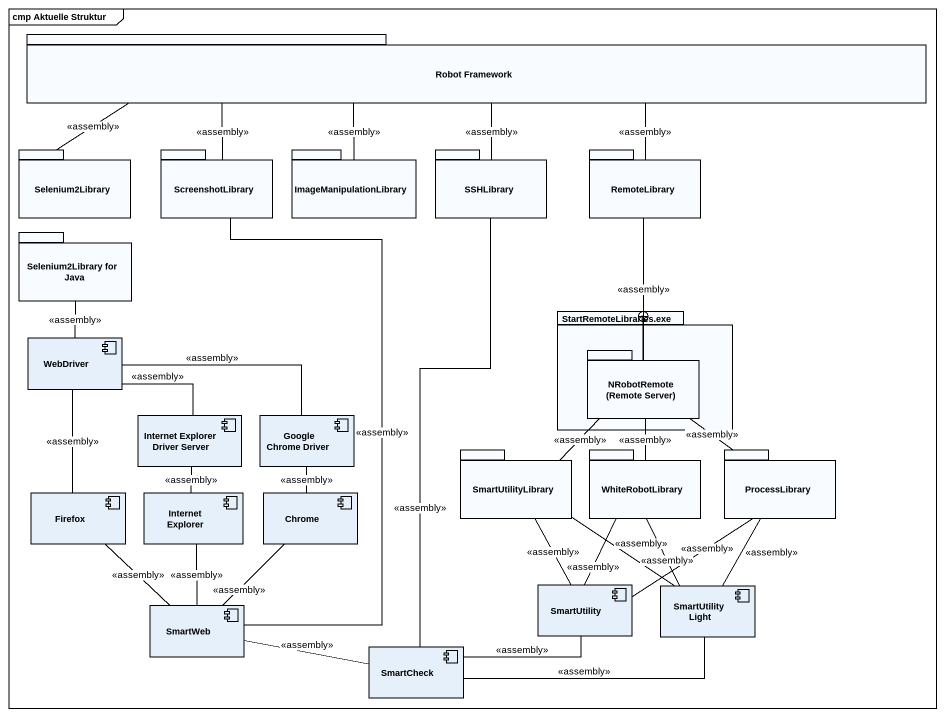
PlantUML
@startuml
mainframe cmp Aktuelle Struktur
package "Robot Framework" as Robot_Framework {
}
package Selenium2Library {
}
package ScreenshotLibrary {
}
package ImageManipulationLibrary {
}
package SSHLibrary {
}
package RemoteLibrary {
}
package "Selenium2Library for Java" as Selenium2Library_for_Java {
}
component WebDriver
package "StartRemoteLibraries.exe" as StartRemoteLibraries_exe {
  package "NRobotRemote (Remote Server)" as NRobotRemote_Remote_Server {
  }
}
component "Internet Explorer Driver Server" as Internet_Explorer_Driver
component "Google Chrome Driver" as Google_Chrome_Driver
package SmartUtilityLibrary {
}
package WhiteRobotLibrary {
}
package ProcessLibrary {
}
component Firefox
component "Internet Explorer" as Internet_Explorer
component Chrome
component SmartWeb
component SmartUtility
component "SmartUtility Light" as SmartUtility_Light
component SmartCheck
Robot_Framework -left- Selenium2Library : <<assembly>>
Robot_Framework -left- ScreenshotLibrary : <<assembly>>
Robot_Framework -- ImageManipulationLibrary : <<assembly>>
Robot_Framework -- SSHLibrary : <<assembly>>
Robot_Framework -- RemoteLibrary : <<assembly>>
ScreenshotLibrary -- SmartWeb : <<assembly>>
SSHLibrary -- SmartCheck : <<assembly>>
RemoteLibrary -- NRobotRemote_Remote_Server : <<assembly>>
Selenium2Library_for_Java -- WebDriver : <<assembly>>
WebDriver -- Internet_Explorer_Driver : <<assembly>>
WebDriver -right- Google_Chrome_Driver : <<assembly>>
WebDriver -- Firefox : <<assembly>>
NRobotRemote_Remote_Server -up-+ StartRemoteLibraries_exe
NRobotRemote_Remote_Server -- SmartUtilityLibrary : <<assembly>>
NRobotRemote_Remote_Server -- WhiteRobotLibrary : <<assembly>>
NRobotRemote_Remote_Server -- ProcessLibrary : <<assembly>>
Internet_Explorer_Driver -- Internet_Explorer : <<assembly>>
Google_Chrome_Driver -- Chrome : <<assembly>>
SmartUtilityLibrary -- SmartUtility : <<assembly>>
SmartUtilityLibrary -- SmartUtility_Light : <<assembly>>
WhiteRobotLibrary -- SmartUtility : <<assembly>>
WhiteRobotLibrary -- SmartUtility_Light : <<assembly>>
ProcessLibrary -- SmartUtility : <<assembly>>
ProcessLibrary -- SmartUtility_Light : <<assembly>>
Firefox -- SmartWeb : <<assembly>>
Internet_Explorer -- SmartWeb : <<assembly>>
Chrome -- SmartWeb : <<assembly>>
SmartWeb -right- SmartCheck : <<assembly>>
SmartUtility -left- SmartCheck : <<assembly>>
SmartUtility_Light -left- SmartCheck : <<assembly>>
@enduml
